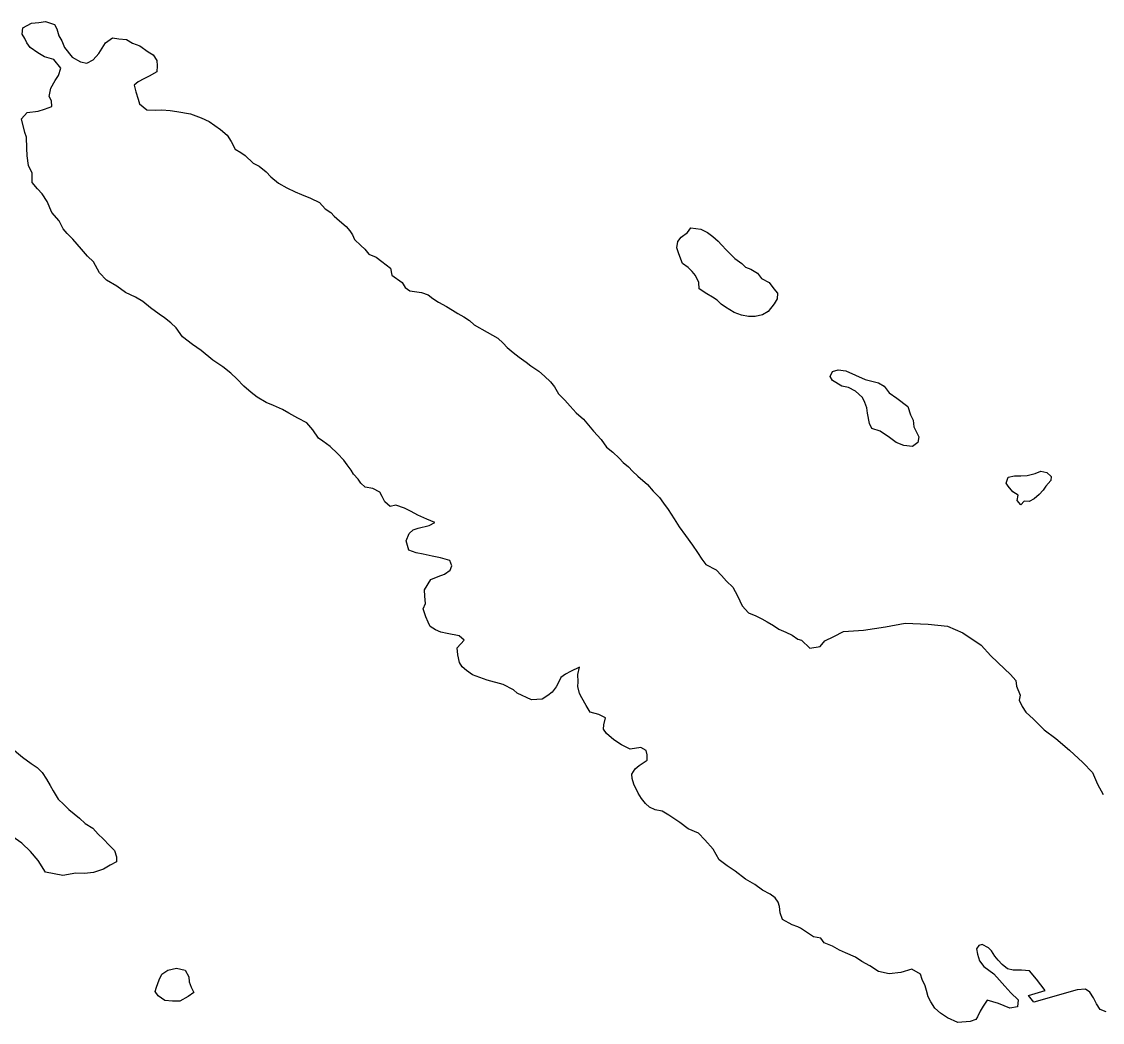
# Model space of a CAD drawing. Header units: metres. Extents: x 13.21 to 19.52, y 42.14 to 46.62.
# Drawn here: x 14.9413 to 15.0151, y 44.1347 to 44.203 of the extents above; entities that cross this region are included whole.
import ezdxf

# ---------------------------------------------------------------- set-up
doc = ezdxf.new("R2010")
doc.units = ezdxf.units.M
doc.header["$MEASUREMENT"] = 0
doc.layers.add('hr', color=9, linetype='Continuous')

msp = doc.modelspace()

# ---------------------------------------------------------------- linework, layer by layer
at = {"layer": 'hr'}
for points in [[(15.015331, 44.135396), (15.014918, 44.135558), (15.014669, 44.135945), (15.014469, 44.136359), (15.014219, 44.136746), (15.013932, 44.136953), (15.013357, 44.136908), (15.010388, 44.136062), (15.010038, 44.136503), (15.011182, 44.136854), (15.010582, 44.137637), (15.010095, 44.138187), (15.009558, 44.13825), (15.008983, 44.13825), (15.008595, 44.13834), (15.008246, 44.138637), (15.007958, 44.138916), (15.007733, 44.139186), (15.007508, 44.139555), (15.007308, 44.139771), (15.006871, 44.139991), (15.006646, 44.139924), (15.006484, 44.13969), (15.006558, 44.13933), (15.006683, 44.138889), (15.006996, 44.138502), (15.007671, 44.137998), (15.008058, 44.137566), (15.008408, 44.137152), (15.00882, 44.136693), (15.009332, 44.13622), (15.009288, 44.135748), (15.008764, 44.135649), (15.007995, 44.135955), (15.00722, 44.136189), (15.006933, 44.135793), (15.006745, 44.135433), (15.006558, 44.135064), (15.006433, 44.134884), (15.006045, 44.13474), (15.005208, 44.134677), (15.004508, 44.134992), (15.004033, 44.135316), (15.003646, 44.135658), (15.003359, 44.13609), (15.003196, 44.136432), (15.003071, 44.136846), (15.002971, 44.13717), (15.002784, 44.137602), (15.002659, 44.137971), (15.002078, 44.138313), (15.001322, 44.138079), (15.000522, 44.137989), (14.999784, 44.138151), (14.99921, 44.138538), (14.99866, 44.138835), (14.998222, 44.139132), (14.997547, 44.139429), (14.997135, 44.139609), (14.996648, 44.139888), (14.996073, 44.140113), (14.995848, 44.140437), (14.995348, 44.140527), (14.994467, 44.141104), (14.994467, 44.141104), (14.994285, 44.141203), (14.993898, 44.141329), (14.993248, 44.141707), (14.993073, 44.142166), (14.993036, 44.142589), (14.992948, 44.142886), (14.992748, 44.143183), (14.992398, 44.143435), (14.991873, 44.143714), (14.991348, 44.144083), (14.990723, 44.144461), (14.989998, 44.145), (14.989473, 44.14536), (14.988911, 44.145774), (14.988498, 44.146494), (14.987948, 44.147142), (14.98751, 44.147601), (14.98681, 44.147898), (14.986223, 44.148312), (14.985473, 44.148834), (14.985023, 44.149104), (14.984548, 44.149185), (14.984148, 44.149365), (14.983885, 44.149608), (14.983623, 44.14995), (14.983385, 44.150328), (14.983085, 44.150949), (14.982972, 44.151327), (14.98296, 44.151624), (14.983172, 44.151984), (14.983447, 44.152218), (14.983997, 44.152587), (14.983997, 44.152938), (14.983922, 44.153226), (14.983572, 44.153433), (14.982834, 44.153325), (14.982247, 44.153613), (14.981722, 44.153973), (14.981221, 44.154387), (14.981021, 44.154693), (14.981034, 44.154999), (14.981159, 44.155458), (14.980696, 44.155692), (14.980108, 44.155845), (14.979833, 44.156304), (14.979546, 44.156835), (14.979383, 44.157132), (14.97927, 44.1576), (14.979283, 44.157915), (14.97927, 44.158419), (14.97937, 44.158932), (14.978757, 44.158626), (14.97842, 44.158446), (14.978095, 44.158221), (14.977958, 44.157915), (14.977783, 44.157573), (14.977508, 44.157213), (14.97722, 44.156997), (14.976833, 44.156744), (14.976108, 44.15669), (14.97512, 44.15714), (14.97487, 44.157374), (14.974157, 44.157743), (14.973082, 44.15804), (14.972081, 44.1584), (14.971656, 44.158688), (14.971369, 44.158948), (14.971181, 44.159254), (14.971068, 44.159758), (14.971031, 44.160244), (14.971505, 44.160758), (14.971155, 44.161063), (14.970355, 44.161225), (14.969905, 44.161306), (14.969542, 44.161468), (14.969192, 44.161711), (14.969054, 44.161999), (14.968879, 44.162359), (14.968716, 44.162899), (14.968866, 44.163268), (14.968816, 44.163763), (14.968803, 44.164195), (14.969228, 44.164906), (14.969728, 44.165113), (14.970153, 44.165266), (14.970553, 44.165545), (14.970666, 44.165843), (14.970528, 44.166212), (14.96989, 44.166382), (14.969327, 44.166508), (14.968715, 44.166643), (14.968227, 44.166724), (14.967739, 44.166922), (14.967551, 44.167561), (14.967751, 44.168056), (14.968014, 44.16829), (14.968376, 44.168416), (14.969114, 44.168605), (14.969514, 44.168803), (14.968951, 44.169028), (14.968351, 44.169298), (14.967876, 44.16955), (14.967425, 44.169775), (14.966837, 44.169991), (14.96645, 44.169883), (14.9661, 44.170216), (14.965912, 44.170585), (14.965737, 44.170863), (14.965261, 44.171124), (14.964736, 44.171205), (14.964448, 44.171493), (14.964261, 44.171754), (14.96396, 44.172096), (14.963785, 44.172384), (14.96351, 44.172744), (14.963297, 44.17305), (14.962859, 44.173518), (14.962359, 44.173986), (14.961858, 44.174354), (14.961558, 44.17457), (14.961182, 44.175137), (14.960757, 44.175596), (14.960144, 44.175929), (14.959544, 44.176271), (14.959093, 44.176523), (14.958493, 44.176784), (14.95798, 44.17699), (14.957367, 44.177368), (14.956954, 44.177683), (14.956466, 44.178115), (14.95599, 44.17861), (14.955577, 44.178988), (14.955039, 44.179419), (14.954339, 44.179878), (14.95355, 44.180544), (14.952962, 44.180958), (14.952286, 44.18147), (14.951848, 44.182091), (14.951473, 44.182433), (14.951047, 44.182775), (14.950672, 44.183027), (14.950084, 44.18345), (14.949558, 44.18389), (14.94907, 44.184187), (14.948382, 44.184493), (14.947794, 44.184943), (14.947093, 44.185356), (14.946617, 44.185851), (14.946191, 44.186607), (14.945791, 44.186985), (14.945377, 44.187462), (14.944789, 44.188137), (14.944401, 44.188532), (14.944125, 44.188838), (14.94385, 44.189387), (14.943361, 44.189972), (14.943036, 44.190719), (14.942685, 44.191232), (14.942372, 44.191573), (14.942021, 44.192014), (14.942008, 44.192644), (14.941757, 44.193166), (14.941669, 44.193823), (14.941644, 44.194363), (14.941631, 44.19511), (14.941505, 44.195425), (14.941292, 44.196352), (14.941667, 44.196784), (14.942417, 44.196875), (14.942855, 44.197019), (14.943343, 44.19719), (14.943342, 44.197595), (14.943167, 44.197874), (14.943279, 44.198459), (14.943579, 44.198972), (14.943804, 44.199323), (14.943966, 44.199818), (14.94349, 44.200412), (14.942852, 44.200601), (14.942401, 44.200871), (14.941875, 44.201239), (14.941637, 44.201536), (14.941512, 44.201833), (14.941336, 44.20213), (14.941373, 44.202571), (14.941961, 44.202896), (14.942474, 44.202932), (14.942925, 44.202995), (14.943538, 44.202797), (14.943688, 44.2025), (14.943839, 44.202032), (14.944039, 44.201672), (14.944227, 44.201232), (14.944753, 44.200575), (14.945304, 44.200242), (14.945742, 44.20017), (14.946167, 44.200377), (14.946555, 44.200828), (14.94678, 44.201188), (14.947017, 44.201539), (14.947505, 44.201881), (14.94793, 44.201818), (14.948456, 44.201764), (14.948869, 44.201513), (14.949369, 44.201351), (14.949933, 44.200937), (14.950283, 44.20073), (14.950533, 44.200334), (14.950546, 44.199983), (14.950534, 44.19956), (14.950009, 44.199281), (14.949646, 44.199092), (14.949246, 44.198876), (14.948971, 44.198651), (14.949084, 44.198201), (14.949259, 44.197697), (14.949335, 44.197373), (14.949848, 44.196977), (14.950411, 44.196941), (14.950861, 44.196977), (14.951424, 44.196932), (14.951887, 44.196861), (14.952826, 44.19669), (14.953551, 44.19642), (14.954102, 44.196168), (14.954878, 44.195638), (14.955329, 44.195242), (14.955592, 44.194819), (14.955867, 44.194279), (14.956255, 44.194063), (14.956543, 44.193856), (14.957094, 44.193334), (14.957507, 44.193128), (14.957982, 44.192732), (14.958295, 44.19239), (14.958833, 44.191976), (14.959409, 44.191643), (14.959972, 44.191382), (14.960398, 44.191202), (14.961011, 44.190951), (14.961624, 44.190636), (14.962024, 44.190213), (14.9624, 44.18997), (14.962637, 44.189718), (14.962988, 44.189385), (14.963451, 44.188998), (14.963689, 44.18871), (14.963889, 44.18844), (14.964014, 44.188125), (14.964452, 44.187712), (14.964728, 44.187451), (14.965003, 44.187109), (14.965491, 44.186911), (14.965891, 44.186623), (14.966479, 44.186164), (14.966567, 44.185696), (14.967268, 44.185183), (14.967468, 44.18485), (14.967806, 44.184607), (14.968594, 44.184509), (14.969044, 44.184338), (14.969357, 44.184086), (14.969757, 44.183852), (14.970295, 44.183546), (14.970708, 44.183303), (14.971071, 44.18306), (14.971484, 44.182835), (14.971859, 44.182601), (14.972184, 44.182286), (14.973085, 44.181791), (14.973811, 44.181387), (14.974161, 44.181045), (14.974436, 44.180748), (14.974849, 44.180406), (14.975262, 44.180082), (14.975737, 44.179758), (14.97605, 44.179506), (14.9766, 44.179137), (14.976988, 44.178786), (14.977389, 44.178408), (14.977676, 44.178066), (14.977952, 44.17758), (14.978389, 44.177157), (14.97874, 44.176743), (14.979153, 44.176284), (14.979653, 44.175852), (14.980003, 44.175447), (14.980341, 44.175042), (14.980866, 44.174476), (14.981217, 44.173954), (14.981654, 44.173594), (14.982092, 44.173198), (14.982355, 44.172892), (14.982718, 44.172613), (14.983005, 44.172298), (14.983355, 44.171965), (14.984031, 44.171398), (14.984419, 44.170948), (14.984831, 44.170498), (14.985119, 44.17012), (14.985444, 44.169688), (14.985844, 44.169058), (14.986182, 44.168509), (14.98662, 44.167924), (14.987095, 44.167258), (14.987445, 44.166763), (14.987733, 44.166304), (14.988008, 44.165944), (14.988708, 44.165575), (14.989071, 44.165188), (14.989421, 44.164792), (14.989846, 44.164396), (14.990159, 44.163802), (14.990334, 44.163451), (14.990496, 44.163118), (14.990922, 44.162632), (14.991409, 44.162425), (14.991822, 44.162227), (14.992197, 44.162029), (14.992635, 44.161768), (14.992997, 44.161525), (14.993472, 44.161318), (14.993897, 44.161111), (14.994285, 44.160841), (14.994535, 44.160774), (14.995098, 44.160229), (14.99581, 44.160346), (14.996123, 44.160715), (14.996735, 44.161012), (14.997398, 44.161363), (14.998773, 44.161453), (15.000274, 44.161687), (15.001624, 44.161939), (15.003187, 44.161867), (15.0045, 44.161732), (15.00555, 44.161273), (15.0068, 44.160427), (15.007462, 44.159697), (15.008387, 44.158806), (15.008812, 44.158419), (15.009162, 44.158005), (15.009225, 44.157636), (15.009475, 44.157015), (15.009387, 44.156673), (15.009612, 44.156241), (15.009862, 44.155854), (15.010374, 44.155368), (15.011112, 44.154657), (15.011912, 44.154063), (15.012836, 44.153262), (15.013736, 44.152415), (15.014399, 44.151731), (15.014748, 44.15093), (15.015136, 44.150237)], [(14.93893, 44.154788), (14.941357, 44.152773), (14.941945, 44.152359), (14.942345, 44.152071), (14.942695, 44.15173), (14.942983, 44.151271), (14.943246, 44.150848), (14.943434, 44.150479), (14.943784, 44.149912), (14.944172, 44.149543), (14.94451, 44.14921), (14.945235, 44.148608), (14.945623, 44.148257), (14.946149, 44.147942), (14.946524, 44.147519), (14.946862, 44.147204), (14.947299, 44.146745), (14.947637, 44.146404), (14.947763, 44.145981), (14.947763, 44.145648), (14.947338, 44.145404), (14.946876, 44.145134), (14.946189, 44.144909), (14.945576, 44.144837), (14.944989, 44.144863), (14.944108, 44.144714), (14.942926, 44.144939), (14.942413, 44.145717), (14.941888, 44.146347), (14.9413, 44.146914), (14.939949, 44.147876)]]:
    msp.add_lwpolyline(points, dxfattribs=at)
for points in [[(14.986992, 44.188922), (14.987667, 44.188832), (14.988118, 44.188598), (14.98848, 44.188337), (14.988856, 44.188013), (14.989081, 44.187761), (14.989419, 44.187401), (14.989644, 44.187158), (14.989994, 44.186825), (14.990469, 44.186492), (14.99072, 44.18624), (14.991082, 44.186105), (14.991533, 44.185817), (14.991808, 44.185457), (14.992321, 44.185196), (14.992658, 44.184746), (14.992909, 44.184449), (14.992884, 44.184071), (14.992671, 44.183738), (14.992258, 44.183207), (14.991871, 44.182982), (14.99137, 44.182865), (14.99092, 44.182874), (14.990445, 44.182946), (14.989932, 44.183144), (14.989357, 44.183504), (14.989044, 44.183711), (14.988781, 44.183981), (14.988456, 44.184179), (14.988068, 44.184422), (14.987543, 44.184754), (14.987518, 44.185186), (14.987293, 44.185654), (14.98708, 44.185942), (14.986805, 44.186221), (14.986404, 44.186491), (14.986154, 44.187148), (14.986016, 44.187544), (14.986104, 44.187994), (14.986316, 44.188273), (14.986754, 44.188589), (14.986992, 44.188922)], [(14.999337, 44.175223), (14.999174, 44.175565), (14.999049, 44.176276), (14.998987, 44.176619), (14.998862, 44.176988), (14.998699, 44.17733), (14.998224, 44.177771), (14.997736, 44.178014), (14.997299, 44.178113), (14.996648, 44.1785), (14.996498, 44.17877), (14.996648, 44.179121), (14.997036, 44.179229), (14.997574, 44.179166), (14.998887, 44.178572), (14.999787, 44.178338), (15.000175, 44.178113), (15.000525, 44.177653), (15.001038, 44.177284), (15.001801, 44.176717), (15.001988, 44.176141), (15.002151, 44.175781), (15.002213, 44.17534), (15.002413, 44.174926), (15.002538, 44.174656), (15.002476, 44.174269), (15.002125, 44.17399), (15.001513, 44.174062), (15.001, 44.17426), (15.00055, 44.174602), (14.999912, 44.175043), (14.999337, 44.175223)], [(15.011291, 44.172216), (15.011579, 44.171937), (15.011554, 44.171658), (15.011229, 44.171271), (15.011041, 44.171001), (15.010753, 44.170722), (15.010428, 44.170425), (15.010078, 44.170236), (15.009728, 44.170264), (15.009503, 44.170012), (15.009253, 44.170309), (15.00934, 44.170678), (15.008965, 44.170903), (15.00864, 44.17129), (15.008515, 44.171497), (15.00864, 44.171893), (15.00909, 44.171983), (15.009503, 44.171983), (15.009953, 44.172001), (15.010491, 44.172144), (15.010879, 44.172306), (15.011291, 44.172216)], [(14.953044, 44.136721), (14.952669, 44.136451), (14.952095, 44.136118), (14.951582, 44.136118), (14.95107, 44.136163), (14.950607, 44.136495), (14.950407, 44.136783), (14.950507, 44.137089), (14.950681, 44.137585), (14.950856, 44.137972), (14.951268, 44.138242), (14.951868, 44.138377), (14.952468, 44.138233), (14.952706, 44.137792), (14.952719, 44.13745), (14.952869, 44.13709), (14.953044, 44.136721)]]:
    msp.add_lwpolyline(points, close=True, dxfattribs=at)

doc.saveas('drawing.dxf')
